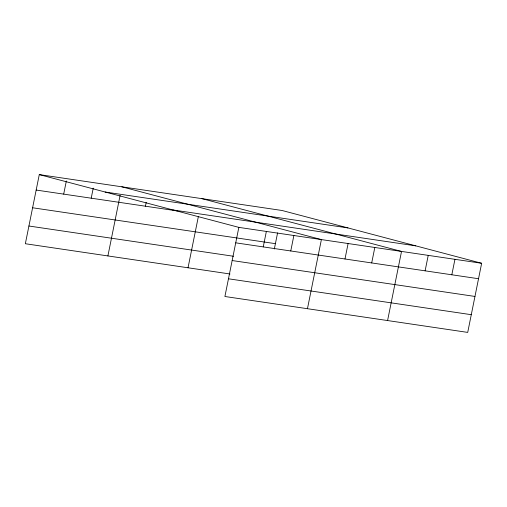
<?xml version="1.0" encoding="UTF-8"?>
<svg xmlns="http://www.w3.org/2000/svg" width="507" height="507" viewBox="0 0 507 507"><rect width="100%" height="100%" fill="white"/><g stroke="black" fill="none" stroke-linecap="round" stroke-linejoin="round"><path stroke-width="0.76" d="M39.286 174.598L238.841 227.377L224.905 296.5L467.714 332.402L481.65 263.272L282.095 210.5L39.286 174.598L25.35 243.728L230.001 273.983M63.692 194.124L66.341 180.986M91.209 198.193L93.231 188.148M107.902 255.934L120.127 195.309M145.433 206.21L146.212 202.35M188.034 267.778L198.389 216.419M263.241 246.903L266.359 231.446M274.338 248.988L277.583 232.884M290.764 250.971L293.876 235.514M307.457 308.706L321.394 239.583L121.845 186.804M344.988 258.988L348.106 243.531M371.701 262.937L374.812 247.479M387.582 320.551L401.525 251.428L201.97 198.655M425.113 270.833L428.231 255.376M451.826 274.781L454.944 259.324M105.139 192.02L347.948 227.916M172.988 209.961L415.797 245.857M36.174 190.055L177.488 210.95M238.841 227.377L481.65 263.272M32.6 207.769L275.409 243.664M235.723 242.834L478.532 278.73M28.918 226.014L233.575 256.269M232.155 260.541L474.964 296.443M228.473 278.793L471.282 314.689"/></g></svg>
